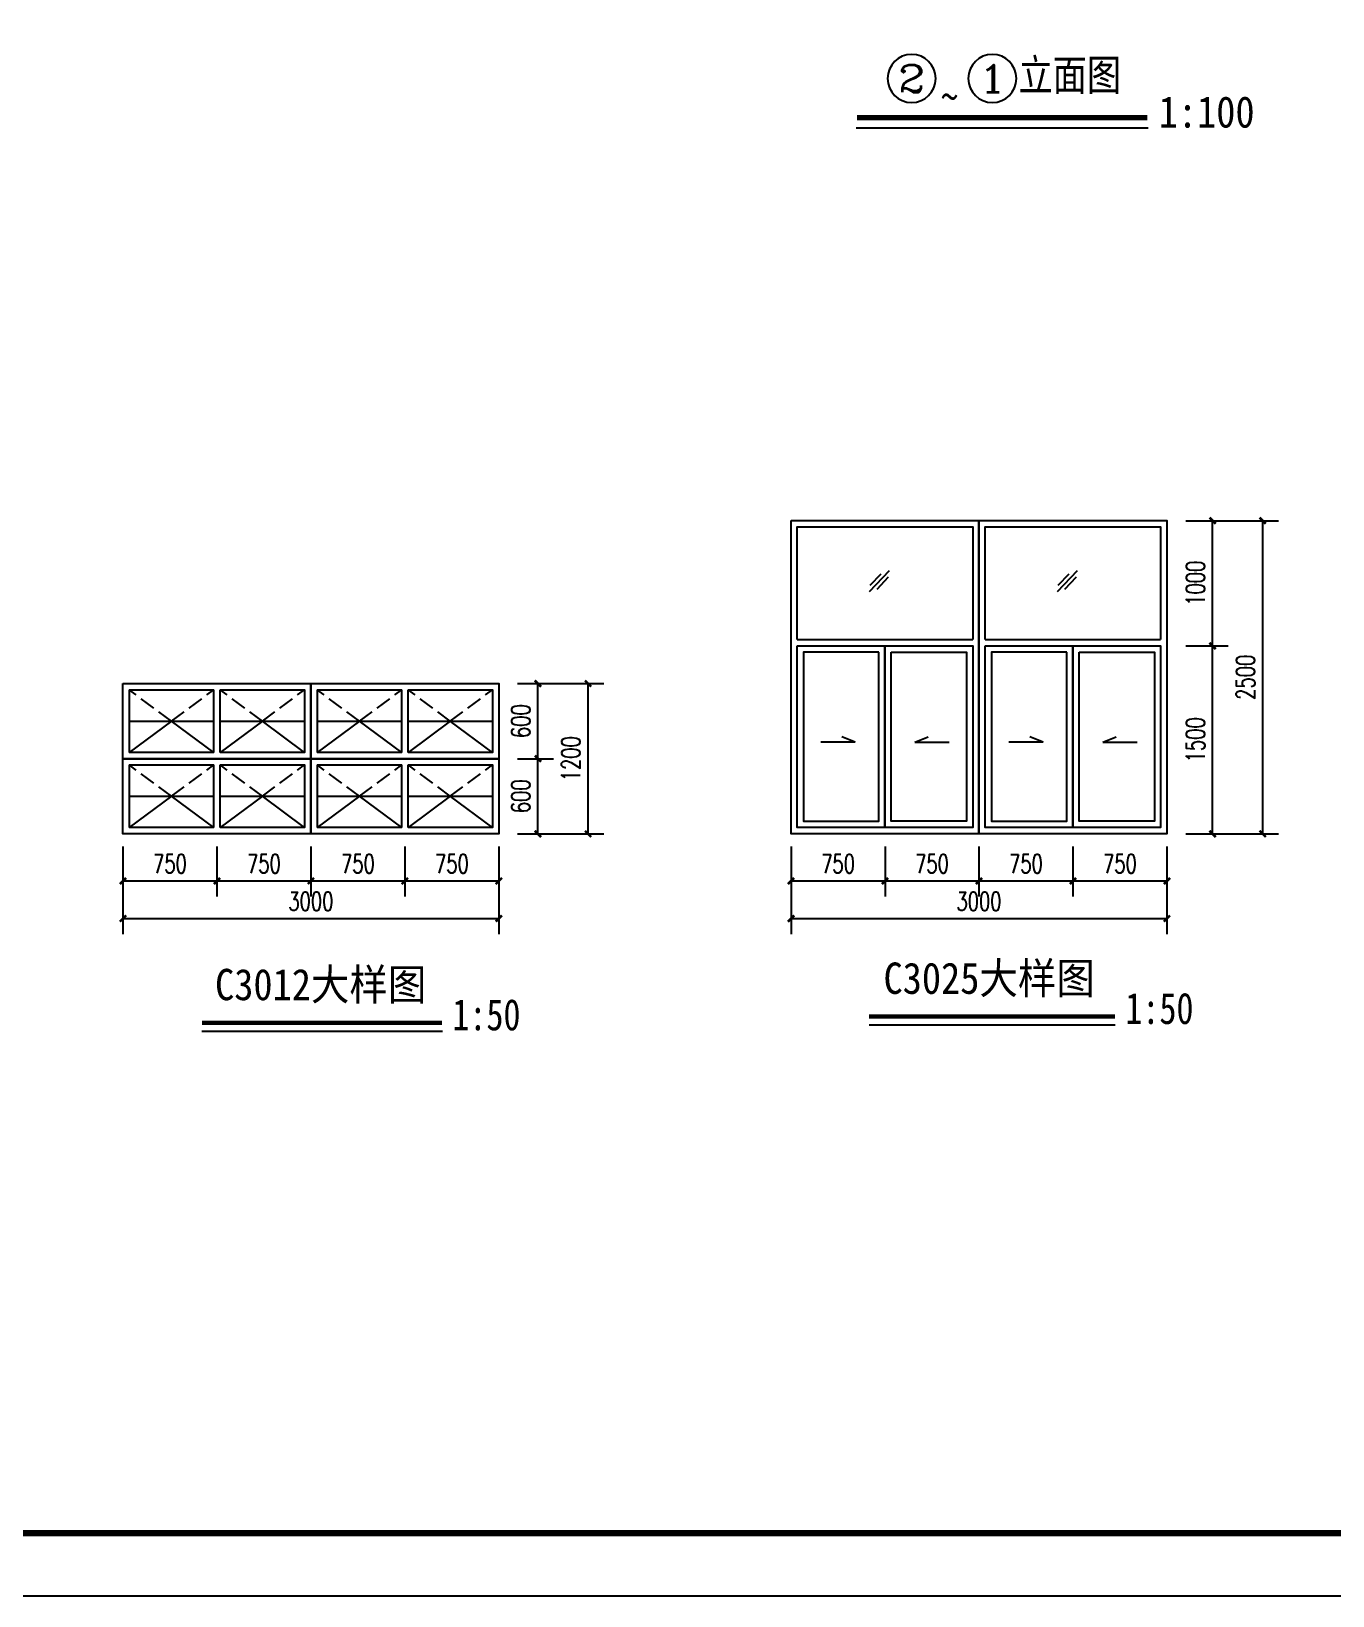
# Model space of a CAD drawing. Extents: x 4796190 to 4921527, y -485691 to -238224.
# Drawn here: x 4862067 to 4882840, y -485691 to -460715 of the extents above; entities that cross this region are included whole.
import ezdxf
from ezdxf.enums import TextEntityAlignment as Align

# ---------------------------------------------------------------- set-up
doc = ezdxf.new("R2010")
doc.units = 0
doc.header["$LTSCALE"] = 1000
doc.header["$MEASUREMENT"] = 0
doc.linetypes.add('DASH', pattern=[0.35, 0.25, -0.1])
doc.layers.get('0').update_dxf_attribs({"linetype": 'CONTINUOUS'})
doc.layers.get('Defpoints').update_dxf_attribs({"linetype": 'CONTINUOUS'})
for name, color, linetype in [('AXIS', 3, 'CONTINUOUS'), ('AXIS_TEXT', 7, 'CONTINUOUS'), ('E_WINDOW', 4, 'CONTINUOUS'), ('PUB_DIM', 3, 'CONTINUOUS'), ('PUB_TITLE', 4, 'CONTINUOUS'), ('WINDOW', 4, 'CONTINUOUS'), ('图名', 15, 'CONTINUOUS'), ('填充', 251, 'CONTINUOUS')]:
    doc.layers.add(name, color=color, linetype=linetype)
doc.styles.add('_TCH_AXIS', font='COMPLEX', dxfattribs={"bigfont": 'GBCBIG'})
doc.styles.add('_TCH_DIM_T3', font='SIMPLEX', dxfattribs={"width": 0.705882, "bigfont": 'GBCBIG'})
doc.styles.add('COMPLEX', font='COMPLEX')
doc.styles.add('宋体', font='', dxfattribs={"width": 0.7})
doc.styles.get('宋体').set_extended_font_data('SimSun')
doc.dimstyles.new('_TCH_ARCH&&100', dxfattribs={"dimtxt": 297.5, "dimasz": 100, "dimexe": 250, "dimexo": 300, "dimgap": 126.25, "dimtad": 1, "dimdec": 0, "dimzin": 0, "dimdsep": 46, "dimtxsty": '_TCH_DIM_T3', "dimblk": 'ARCHTICK', "dimcen": 0.09, "dimclrt": 7, "dimazin": 2, "dimtfac": 1, "dimtdec": 0, "dimtix": 1, "dimtmove": 2, "dimatfit": 3, "dimfxl": 0, "dimtolj": 1, "dimtzin": 0, "dimarcsym": 0})

# ---------------------------------------------------------------- blocks, each defined once
blk = doc.blocks.new('_ArchTick')
at = {"color": 0, "linetype": 'ByBlock', "const_width": 0.4}
blk.add_lwpolyline([(-0.5, -0.5), (0.5, 0.5)], dxfattribs=at)
blk = doc.blocks.new('*D32')
at = {"layer": 'Defpoints', "color": 0}
for p in [(4869830, -471128), (4870954, -471128), (4869830, -473528)]:
    blk.add_point(p, dxfattribs=at)
at = {"layer": 'PUB_DIM', "color": 0, "lineweight": -2}
for p, q in [((4870130, -471128), (4871204, -471128)), ((4870954, -473528), (4870954, -471128)), ((4870130, -473528), (4871204, -473528))]:
    blk.add_line(p, q, dxfattribs=at)
at = {"layer": 'PUB_DIM', "color": 0, "lineweight": -2, "xscale": 100, "yscale": 100, "zscale": 100}
for p, rotation in [((4870954, -471128), 90), ((4870954, -473528), 270)]:
    blk.add_blockref('_ArchTick', p, dxfattribs=dict(at, rotation=rotation))
at = {"layer": 'PUB_DIM', "color": 7, "insert": (4870679, -472328), "char_height": 297.5, "attachment_point": 5, "rotation": 90, "style": '_TCH_DIM_T3'}
blk.add_mtext('\\A1;1200', dxfattribs=at)
blk = doc.blocks.new('*D33')
at = {"layer": 'Defpoints', "color": 0}
for p in [(4869530, -471128), (4870154, -471128), (4869530, -472328)]:
    blk.add_point(p, dxfattribs=at)
at = {"layer": 'PUB_DIM', "color": 0, "lineweight": -2}
for p, q in [((4869830, -471128), (4870404, -471128)), ((4870154, -472328), (4870154, -471128)), ((4869830, -472328), (4870404, -472328))]:
    blk.add_line(p, q, dxfattribs=at)
at = {"layer": 'PUB_DIM', "color": 0, "lineweight": -2, "xscale": 100, "yscale": 100, "zscale": 100}
for p, rotation in [((4870154, -471128), 90), ((4870154, -472328), 270)]:
    blk.add_blockref('_ArchTick', p, dxfattribs=dict(at, rotation=rotation))
at = {"layer": 'PUB_DIM', "color": 7, "insert": (4869879, -471728), "char_height": 297.5, "attachment_point": 5, "rotation": 90, "style": '_TCH_DIM_T3'}
blk.add_mtext('\\A1;600', dxfattribs=at)
blk = doc.blocks.new('*D34')
at = {"layer": 'Defpoints', "color": 0}
for p in [(4869530, -472328), (4870154, -472328), (4869530, -473528)]:
    blk.add_point(p, dxfattribs=at)
at = {"layer": 'PUB_DIM', "color": 0, "lineweight": -2}
for p, q in [((4869830, -472328), (4870404, -472328)), ((4870154, -473528), (4870154, -472328)), ((4869830, -473528), (4870404, -473528))]:
    blk.add_line(p, q, dxfattribs=at)
at = {"layer": 'PUB_DIM', "color": 0, "lineweight": -2, "xscale": 100, "yscale": 100, "zscale": 100}
for p, rotation in [((4870154, -472328), 90), ((4870154, -473528), 270)]:
    blk.add_blockref('_ArchTick', p, dxfattribs=dict(at, rotation=rotation))
at = {"layer": 'PUB_DIM', "color": 7, "insert": (4869879, -472928), "char_height": 297.5, "attachment_point": 5, "rotation": 90, "style": '_TCH_DIM_T3'}
blk.add_mtext('\\A1;600', dxfattribs=at)
blk = doc.blocks.new('*D35')
at = {"layer": 'Defpoints', "color": 0}
for p in [(4868030, -473428), (4869530, -473428), (4869530, -474280)]:
    blk.add_point(p, dxfattribs=at)
at = {"layer": 'PUB_DIM', "color": 0, "lineweight": -2}
for p, q in [((4868030, -473728), (4868030, -474530)), ((4869530, -473728), (4869530, -474530)), ((4868030, -474280), (4869530, -474280))]:
    blk.add_line(p, q, dxfattribs=at)
at = {"layer": 'PUB_DIM', "color": 0, "lineweight": -2, "xscale": 100, "yscale": 100, "zscale": 100, "rotation": 180}
blk.add_blockref('_ArchTick', (4868030, -474280), dxfattribs=at)
at = {"layer": 'PUB_DIM', "color": 0, "lineweight": -2, "xscale": 100, "yscale": 100, "zscale": 100}
blk.add_blockref('_ArchTick', (4869530, -474280), dxfattribs=at)
at = {"layer": 'PUB_DIM', "color": 7, "insert": (4868780, -474005), "char_height": 297.5, "attachment_point": 5, "style": '_TCH_DIM_T3'}
blk.add_mtext('\\A1;750', dxfattribs=at)
blk = doc.blocks.new('*D36')
at = {"layer": 'Defpoints', "color": 0}
for p in [(4866530, -473428), (4868030, -473428), (4868030, -474280)]:
    blk.add_point(p, dxfattribs=at)
at = {"layer": 'PUB_DIM', "color": 0, "lineweight": -2}
for p, q in [((4866530, -473728), (4866530, -474530)), ((4868030, -473728), (4868030, -474530)), ((4866530, -474280), (4868030, -474280))]:
    blk.add_line(p, q, dxfattribs=at)
at = {"layer": 'PUB_DIM', "color": 0, "lineweight": -2, "xscale": 100, "yscale": 100, "zscale": 100, "rotation": 180}
blk.add_blockref('_ArchTick', (4866530, -474280), dxfattribs=at)
at = {"layer": 'PUB_DIM', "color": 0, "lineweight": -2, "xscale": 100, "yscale": 100, "zscale": 100}
blk.add_blockref('_ArchTick', (4868030, -474280), dxfattribs=at)
at = {"layer": 'PUB_DIM', "color": 7, "insert": (4867280, -474005), "char_height": 297.5, "attachment_point": 5, "style": '_TCH_DIM_T3'}
blk.add_mtext('\\A1;750', dxfattribs=at)
blk = doc.blocks.new('*D37')
at = {"layer": 'Defpoints', "color": 0}
for p in [(4865030, -473428), (4866530, -473428), (4866530, -474280)]:
    blk.add_point(p, dxfattribs=at)
at = {"layer": 'PUB_DIM', "color": 0, "lineweight": -2}
for p, q in [((4865030, -473728), (4865030, -474530)), ((4866530, -473728), (4866530, -474530)), ((4865030, -474280), (4866530, -474280))]:
    blk.add_line(p, q, dxfattribs=at)
at = {"layer": 'PUB_DIM', "color": 0, "lineweight": -2, "xscale": 100, "yscale": 100, "zscale": 100, "rotation": 180}
blk.add_blockref('_ArchTick', (4865030, -474280), dxfattribs=at)
at = {"layer": 'PUB_DIM', "color": 0, "lineweight": -2, "xscale": 100, "yscale": 100, "zscale": 100}
blk.add_blockref('_ArchTick', (4866530, -474280), dxfattribs=at)
at = {"layer": 'PUB_DIM', "color": 7, "insert": (4865780, -474005), "char_height": 297.5, "attachment_point": 5, "style": '_TCH_DIM_T3'}
blk.add_mtext('\\A1;750', dxfattribs=at)
blk = doc.blocks.new('*D38')
at = {"layer": 'Defpoints', "color": 0}
for p in [(4863530, -473428), (4865030, -473428), (4865030, -474280)]:
    blk.add_point(p, dxfattribs=at)
at = {"layer": 'PUB_DIM', "color": 0, "lineweight": -2}
for p, q in [((4863530, -473728), (4863530, -474530)), ((4865030, -473728), (4865030, -474530)), ((4863530, -474280), (4865030, -474280))]:
    blk.add_line(p, q, dxfattribs=at)
at = {"layer": 'PUB_DIM', "color": 0, "lineweight": -2, "xscale": 100, "yscale": 100, "zscale": 100, "rotation": 180}
blk.add_blockref('_ArchTick', (4863530, -474280), dxfattribs=at)
at = {"layer": 'PUB_DIM', "color": 0, "lineweight": -2, "xscale": 100, "yscale": 100, "zscale": 100}
blk.add_blockref('_ArchTick', (4865030, -474280), dxfattribs=at)
at = {"layer": 'PUB_DIM', "color": 7, "insert": (4864280, -474005), "char_height": 297.5, "attachment_point": 5, "style": '_TCH_DIM_T3'}
blk.add_mtext('\\A1;750', dxfattribs=at)
blk = doc.blocks.new('*D39')
at = {"layer": 'Defpoints', "color": 0}
for p in [(4863530, -473678), (4869530, -473678), (4869530, -474880)]:
    blk.add_point(p, dxfattribs=at)
at = {"layer": 'PUB_DIM', "color": 0, "lineweight": -2}
for p, q in [((4863530, -473978), (4863530, -475130)), ((4869530, -473978), (4869530, -475130)), ((4863530, -474880), (4869530, -474880))]:
    blk.add_line(p, q, dxfattribs=at)
at = {"layer": 'PUB_DIM', "color": 0, "lineweight": -2, "xscale": 100, "yscale": 100, "zscale": 100, "rotation": 180}
blk.add_blockref('_ArchTick', (4863530, -474880), dxfattribs=at)
at = {"layer": 'PUB_DIM', "color": 0, "lineweight": -2, "xscale": 100, "yscale": 100, "zscale": 100}
blk.add_blockref('_ArchTick', (4869530, -474880), dxfattribs=at)
at = {"layer": 'PUB_DIM', "color": 7, "insert": (4866530, -474605), "char_height": 297.5, "attachment_point": 5, "style": '_TCH_DIM_T3'}
blk.add_mtext('\\A1;3000', dxfattribs=at)
blk = doc.blocks.new('*D40')
at = {"layer": 'Defpoints', "color": 0}
for p in [(4878694, -473428), (4880194, -473428), (4880194, -474280)]:
    blk.add_point(p, dxfattribs=at)
at = {"layer": 'PUB_DIM', "color": 0, "lineweight": -2}
for p, q in [((4878694, -473728), (4878694, -474530)), ((4880194, -473728), (4880194, -474530)), ((4878694, -474280), (4880194, -474280))]:
    blk.add_line(p, q, dxfattribs=at)
at = {"layer": 'PUB_DIM', "color": 0, "lineweight": -2, "xscale": 100, "yscale": 100, "zscale": 100, "rotation": 180}
blk.add_blockref('_ArchTick', (4878694, -474280), dxfattribs=at)
at = {"layer": 'PUB_DIM', "color": 0, "lineweight": -2, "xscale": 100, "yscale": 100, "zscale": 100}
blk.add_blockref('_ArchTick', (4880194, -474280), dxfattribs=at)
at = {"layer": 'PUB_DIM', "color": 7, "insert": (4879444, -474005), "char_height": 297.5, "attachment_point": 5, "style": '_TCH_DIM_T3'}
blk.add_mtext('\\A1;750', dxfattribs=at)
blk = doc.blocks.new('*D41')
at = {"layer": 'Defpoints', "color": 0}
for p in [(4877194, -473428), (4878694, -473428), (4878694, -474280)]:
    blk.add_point(p, dxfattribs=at)
at = {"layer": 'PUB_DIM', "color": 0, "lineweight": -2}
for p, q in [((4877194, -473728), (4877194, -474530)), ((4878694, -473728), (4878694, -474530)), ((4877194, -474280), (4878694, -474280))]:
    blk.add_line(p, q, dxfattribs=at)
at = {"layer": 'PUB_DIM', "color": 0, "lineweight": -2, "xscale": 100, "yscale": 100, "zscale": 100, "rotation": 180}
blk.add_blockref('_ArchTick', (4877194, -474280), dxfattribs=at)
at = {"layer": 'PUB_DIM', "color": 0, "lineweight": -2, "xscale": 100, "yscale": 100, "zscale": 100}
blk.add_blockref('_ArchTick', (4878694, -474280), dxfattribs=at)
at = {"layer": 'PUB_DIM', "color": 7, "insert": (4877944, -474005), "char_height": 297.5, "attachment_point": 5, "style": '_TCH_DIM_T3'}
blk.add_mtext('\\A1;750', dxfattribs=at)
blk = doc.blocks.new('*D42')
at = {"layer": 'Defpoints', "color": 0}
for p in [(4875694, -473428), (4877194, -473428), (4877194, -474280)]:
    blk.add_point(p, dxfattribs=at)
at = {"layer": 'PUB_DIM', "color": 0, "lineweight": -2}
for p, q in [((4875694, -473728), (4875694, -474530)), ((4877194, -473728), (4877194, -474530)), ((4875694, -474280), (4877194, -474280))]:
    blk.add_line(p, q, dxfattribs=at)
at = {"layer": 'PUB_DIM', "color": 0, "lineweight": -2, "xscale": 100, "yscale": 100, "zscale": 100, "rotation": 180}
blk.add_blockref('_ArchTick', (4875694, -474280), dxfattribs=at)
at = {"layer": 'PUB_DIM', "color": 0, "lineweight": -2, "xscale": 100, "yscale": 100, "zscale": 100}
blk.add_blockref('_ArchTick', (4877194, -474280), dxfattribs=at)
at = {"layer": 'PUB_DIM', "color": 7, "insert": (4876444, -474005), "char_height": 297.5, "attachment_point": 5, "style": '_TCH_DIM_T3'}
blk.add_mtext('\\A1;750', dxfattribs=at)
blk = doc.blocks.new('*D43')
at = {"layer": 'Defpoints', "color": 0}
for p in [(4874194, -473428), (4875694, -473428), (4875694, -474280)]:
    blk.add_point(p, dxfattribs=at)
at = {"layer": 'PUB_DIM', "color": 0, "lineweight": -2}
for p, q in [((4874194, -473728), (4874194, -474530)), ((4875694, -473728), (4875694, -474530)), ((4874194, -474280), (4875694, -474280))]:
    blk.add_line(p, q, dxfattribs=at)
at = {"layer": 'PUB_DIM', "color": 0, "lineweight": -2, "xscale": 100, "yscale": 100, "zscale": 100, "rotation": 180}
blk.add_blockref('_ArchTick', (4874194, -474280), dxfattribs=at)
at = {"layer": 'PUB_DIM', "color": 0, "lineweight": -2, "xscale": 100, "yscale": 100, "zscale": 100}
blk.add_blockref('_ArchTick', (4875694, -474280), dxfattribs=at)
at = {"layer": 'PUB_DIM', "color": 7, "insert": (4874944, -474005), "char_height": 297.5, "attachment_point": 5, "style": '_TCH_DIM_T3'}
blk.add_mtext('\\A1;750', dxfattribs=at)
blk = doc.blocks.new('*D44')
at = {"layer": 'Defpoints', "color": 0}
for p in [(4880494, -468528), (4881723, -468528), (4880494, -473528)]:
    blk.add_point(p, dxfattribs=at)
at = {"layer": 'PUB_DIM', "color": 0, "lineweight": -2}
for p, q in [((4880794, -468528), (4881973, -468528)), ((4881723, -473528), (4881723, -468528)), ((4880794, -473528), (4881973, -473528))]:
    blk.add_line(p, q, dxfattribs=at)
at = {"layer": 'PUB_DIM', "color": 0, "lineweight": -2, "xscale": 100, "yscale": 100, "zscale": 100}
for p, rotation in [((4881723, -468528), 90), ((4881723, -473528), 270)]:
    blk.add_blockref('_ArchTick', p, dxfattribs=dict(at, rotation=rotation))
at = {"layer": 'PUB_DIM', "color": 7, "insert": (4881448, -471028), "char_height": 297.5, "attachment_point": 5, "rotation": 90, "style": '_TCH_DIM_T3'}
blk.add_mtext('\\A1;2500', dxfattribs=at)
blk = doc.blocks.new('*D45')
at = {"layer": 'Defpoints', "color": 0}
for p in [(4880194, -468528), (4880923, -468528), (4880194, -470527)]:
    blk.add_point(p, dxfattribs=at)
at = {"layer": 'PUB_DIM', "color": 0, "lineweight": -2}
for p, q in [((4880494, -468528), (4881173, -468528)), ((4880923, -470527), (4880923, -468528)), ((4880494, -470527), (4881173, -470527))]:
    blk.add_line(p, q, dxfattribs=at)
at = {"layer": 'PUB_DIM', "color": 0, "lineweight": -2, "xscale": 100, "yscale": 100, "zscale": 100}
for p, rotation in [((4880923, -468528), 90), ((4880923, -470527), 270)]:
    blk.add_blockref('_ArchTick', p, dxfattribs=dict(at, rotation=rotation))
at = {"layer": 'PUB_DIM', "color": 7, "insert": (4880648, -469527), "char_height": 297.5, "attachment_point": 5, "rotation": 90, "style": '_TCH_DIM_T3'}
blk.add_mtext('\\A1;1000', dxfattribs=at)
blk = doc.blocks.new('*D46')
at = {"layer": 'Defpoints', "color": 0}
for p in [(4880194, -470527), (4880923, -470527), (4880194, -473528)]:
    blk.add_point(p, dxfattribs=at)
at = {"layer": 'PUB_DIM', "color": 0, "lineweight": -2}
for p, q in [((4880494, -470527), (4881173, -470527)), ((4880923, -473528), (4880923, -470527)), ((4880494, -473528), (4881173, -473528))]:
    blk.add_line(p, q, dxfattribs=at)
at = {"layer": 'PUB_DIM', "color": 0, "lineweight": -2, "xscale": 100, "yscale": 100, "zscale": 100}
for p, rotation in [((4880923, -470527), 90), ((4880923, -473528), 270)]:
    blk.add_blockref('_ArchTick', p, dxfattribs=dict(at, rotation=rotation))
at = {"layer": 'PUB_DIM', "color": 7, "insert": (4880648, -472027), "char_height": 297.5, "attachment_point": 5, "rotation": 90, "style": '_TCH_DIM_T3'}
blk.add_mtext('\\A1;1500', dxfattribs=at)
blk = doc.blocks.new('*D47')
at = {"layer": 'Defpoints', "color": 0}
for p in [(4874194, -473678), (4880194, -473678), (4880194, -474880)]:
    blk.add_point(p, dxfattribs=at)
at = {"layer": 'PUB_DIM', "color": 0, "lineweight": -2}
for p, q in [((4874194, -473978), (4874194, -475130)), ((4880194, -473978), (4880194, -475130)), ((4874194, -474880), (4880194, -474880))]:
    blk.add_line(p, q, dxfattribs=at)
at = {"layer": 'PUB_DIM', "color": 0, "lineweight": -2, "xscale": 100, "yscale": 100, "zscale": 100, "rotation": 180}
blk.add_blockref('_ArchTick', (4874194, -474880), dxfattribs=at)
at = {"layer": 'PUB_DIM', "color": 0, "lineweight": -2, "xscale": 100, "yscale": 100, "zscale": 100}
blk.add_blockref('_ArchTick', (4880194, -474880), dxfattribs=at)
at = {"layer": 'PUB_DIM', "color": 7, "insert": (4877194, -474605), "char_height": 297.5, "attachment_point": 5, "style": '_TCH_DIM_T3'}
blk.add_mtext('\\A1;3000', dxfattribs=at)
blk = doc.blocks.new('_AXISO')
blk.add_circle((0, 0), 0.5)
at = {"layer": 'AXIS_TEXT', "style": 'COMPLEX', "width": 1.041667}
blk.add_attdef('A', text='', height=0.56, dxfattribs=at).set_placement((-0.25, -0.28), (0.25, -0.28), align=Align.FIT)

msp = doc.modelspace()

# ---------------------------------------------------------------- linework, layer by layer
at = {"layer": 'E_WINDOW'}
for p, q in [((4863630.1, -471227.5), (4863630.1, -472227.5)), ((4864980.1, -472227.5), (4864980.1, -471227.5)), ((4865080.1, -472227.5), (4865080.1, -471227.5)), ((4866630.1, -471227.5), (4866630.1, -472227.5)), ((4867980.1, -472227.5), (4867980.1, -471227.5)), ((4868080.1, -472227.5), (4868080.1, -471227.5)), ((4863630.1, -471727.5), (4864980.1, -471727.5)), ((4866630.1, -471727.5), (4867980.1, -471727.5)), ((4863630.1, -472427.5), (4863630.1, -473427.5)), ((4864980.1, -473427.5), (4864980.1, -472427.5)), ((4865080.1, -473427.5), (4865080.1, -472427.5)), ((4866630.1, -472427.5), (4866630.1, -473427.5)), ((4867980.1, -473427.5), (4867980.1, -472427.5)), ((4868080.1, -473427.5), (4868080.1, -472427.5)), ((4863630.1, -472927.5), (4864980.1, -472927.5)), ((4866630.1, -472927.5), (4867980.1, -472927.5))]:
    msp.add_line(p, q, dxfattribs=at)
for points in [[(4863530.1, -471127.5), (4866530.1, -471127.5), (4866530.1, -472327.5), (4863530.1, -472327.5)], [(4866530.1, -471127.5), (4869530.1, -471127.5), (4869530.1, -472327.5), (4866530.1, -472327.5)], [(4863530.1, -472327.5), (4866530.1, -472327.5), (4866530.1, -473527.5), (4863530.1, -473527.5)], [(4866530.1, -472327.5), (4869530.1, -472327.5), (4869530.1, -473527.5), (4866530.1, -473527.5)]]:
    msp.add_lwpolyline(points, close=True, dxfattribs=at)
for points in [[(4863630.1, -471227.5), (4864980.1, -471227.5)], [(4865080.1, -471227.5), (4866430.1, -471227.5), (4866430.1, -472227.5), (4865080.1, -472227.5)], [(4866630.1, -471227.5), (4867980.1, -471227.5)], [(4868080.1, -471227.5), (4869430.1, -471227.5), (4869430.1, -472227.5), (4868080.1, -472227.5)], [(4864980.1, -472227.5), (4863630.1, -472227.5)], [(4867980.1, -472227.5), (4866630.1, -472227.5)], [(4863630.1, -472427.5), (4864980.1, -472427.5)], [(4865080.1, -472427.5), (4866430.1, -472427.5), (4866430.1, -473427.5), (4865080.1, -473427.5)], [(4866630.1, -472427.5), (4867980.1, -472427.5)], [(4868080.1, -472427.5), (4869430.1, -472427.5), (4869430.1, -473427.5), (4868080.1, -473427.5)], [(4864980.1, -473427.5), (4863630.1, -473427.5)], [(4867980.1, -473427.5), (4866630.1, -473427.5)]]:
    msp.add_lwpolyline(points, dxfattribs=at)
at = {"layer": 'PUB_TITLE', "color": 4}
msp.add_lwpolyline([(4821277.2, -485690.7), (4905377.2, -485690.7), (4905377.2, -426290.7), (4821277.2, -426290.7)], close=True, dxfattribs=at)
at = {"layer": 'PUB_TITLE', "color": 4, "const_width": 100}
msp.add_lwpolyline([(4823777.2, -484690.7), (4904377.2, -484690.7), (4904377.2, -427290.7), (4823777.2, -427290.7)], close=True, dxfattribs=at)
at = {"layer": 'WINDOW'}
for p, q in [((4874293.7, -470427.5), (4877093.7, -470427.5)), ((4874293.7, -470527.5), (4877093.7, -470527.5)), ((4875693.7, -470527.5), (4875693.7, -473427.5)), ((4877293.7, -470427.5), (4880093.7, -470427.5)), ((4877293.7, -470527.5), (4880093.7, -470527.5)), ((4878693.7, -470527.5), (4878693.7, -473427.5))]:
    msp.add_line(p, q, dxfattribs=at)
for points in [[(4874193.7, -468527.5), (4877193.7, -468527.5), (4877193.7, -473527.5), (4874193.7, -473527.5)], [(4877193.7, -468527.5), (4880193.7, -468527.5), (4880193.7, -473527.5), (4877193.7, -473527.5)], [(4875693.7, -470527.5), (4877093.7, -470527.5), (4877093.7, -473427.5), (4875693.7, -473427.5)], [(4878693.7, -470527.5), (4880093.7, -470527.5), (4880093.7, -473427.5), (4878693.7, -473427.5)], [(4875593.7, -470627.5), (4874393.7, -470627.5), (4874393.7, -473327.5), (4875593.7, -473327.5)], [(4875793.7, -470627.5), (4876993.7, -470627.5), (4876993.7, -473327.5), (4875793.7, -473327.5)], [(4878593.7, -470627.5), (4877393.7, -470627.5), (4877393.7, -473327.5), (4878593.7, -473327.5)], [(4878793.7, -470627.5), (4879993.7, -470627.5), (4879993.7, -473327.5), (4878793.7, -473327.5)]]:
    msp.add_lwpolyline(points, close=True, dxfattribs=at)
for points in [[(4874293.7, -470427.5), (4874293.7, -468627.5), (4877093.7, -468627.5), (4877093.7, -470427.5)], [(4877293.7, -470427.5), (4877293.7, -468627.5), (4880093.7, -468627.5), (4880093.7, -470427.5)], [(4877093.7, -470527.5), (4877093.7, -473427.5), (4874293.7, -473427.5), (4874293.7, -470527.5)], [(4880093.7, -470527.5), (4880093.7, -473427.5), (4877293.7, -473427.5), (4877293.7, -470527.5)]]:
    msp.add_lwpolyline(points, dxfattribs=at)
at = {"layer": '图名'}
for p, q in [((4875236.2, -462255.2), (4879892.9, -462255.2)), ((4864790.3, -476677.1), (4868629.4, -476677.1)), ((4875440.4, -476576.2), (4879366.1, -476576.2))]:
    msp.add_line(p, q, dxfattribs=at)
for points, const_width in [([(4875248, -462095.4), (4879881.1, -462095.4)], 84), ([(4864790.3, -476544), (4868623.2, -476544)], 70), ([(4875440.4, -476443), (4879366.1, -476443)], 70)]:
    msp.add_lwpolyline(points, dxfattribs=dict(at, const_width=const_width))
at = {"layer": '填充'}
for p, q in [((4875448.6, -469658.3), (4875764.9, -469325.1)), ((4875459.6, -469559.6), (4875631.3, -469378.7)), ((4875566.3, -469621.5), (4875752, -469425.9)), ((4878448.6, -469658.3), (4878764.9, -469325.1)), ((4878459.6, -469559.6), (4878631.3, -469378.7)), ((4878566.3, -469621.5), (4878752, -469425.9)), ((4864305.1, -471727.5), (4863630.1, -472227.5)), ((4863630.1, -471727.5), (4864980.1, -471727.5)), ((4864980.1, -472227.5), (4864305.1, -471727.5)), ((4865755.1, -471727.5), (4865080.1, -472227.5)), ((4865080.1, -471727.5), (4866430.1, -471727.5)), ((4866430.1, -472227.5), (4865755.1, -471727.5)), ((4867305.1, -471727.5), (4866630.1, -472227.5)), ((4866630.1, -471727.5), (4867980.1, -471727.5)), ((4867980.1, -472227.5), (4867305.1, -471727.5)), ((4868755.1, -471727.5), (4868080.1, -472227.5)), ((4868080.1, -471727.5), (4869430.1, -471727.5)), ((4869430.1, -472227.5), (4868755.1, -471727.5)), ((4875216.9, -472064.3), (4875004.3, -471979.7)), ((4876170.5, -472064.3), (4876383.2, -471979.7)), ((4878216.9, -472064.3), (4878004.3, -471979.7)), ((4879170.5, -472064.3), (4879383.2, -471979.7)), ((4875216.9, -472064.3), (4874670, -472064.3)), ((4876170.5, -472064.3), (4876717.5, -472064.3)), ((4878216.9, -472064.3), (4877670, -472064.3)), ((4879170.5, -472064.3), (4879717.5, -472064.3)), ((4864305.1, -472927.5), (4863630.1, -473427.5)), ((4863630.1, -472927.5), (4864980.1, -472927.5)), ((4864980.1, -473427.5), (4864305.1, -472927.5)), ((4865755.1, -472927.5), (4865080.1, -473427.5)), ((4865080.1, -472927.5), (4866430.1, -472927.5)), ((4866430.1, -473427.5), (4865755.1, -472927.5)), ((4867305.1, -472927.5), (4866630.1, -473427.5)), ((4866630.1, -472927.5), (4867980.1, -472927.5)), ((4867980.1, -473427.5), (4867305.1, -472927.5)), ((4868755.1, -472927.5), (4868080.1, -473427.5)), ((4868080.1, -472927.5), (4869430.1, -472927.5)), ((4869430.1, -473427.5), (4868755.1, -472927.5))]:
    msp.add_line(p, q, dxfattribs=at)
at = {"layer": '填充', "linetype": 'DASH'}
for p, q in [((4864305.1, -471727.5), (4863630.1, -471227.5)), ((4864305.1, -471727.5), (4864980.1, -471227.5)), ((4865755.1, -471727.5), (4865080.1, -471227.5)), ((4865755.1, -471727.5), (4866430.1, -471227.5)), ((4867305.1, -471727.5), (4866630.1, -471227.5)), ((4867305.1, -471727.5), (4867980.1, -471227.5)), ((4868755.1, -471727.5), (4868080.1, -471227.5)), ((4868755.1, -471727.5), (4869430.1, -471227.5)), ((4864305.1, -472927.5), (4863630.1, -472427.5)), ((4864305.1, -472927.5), (4864980.1, -472427.5)), ((4865755.1, -472927.5), (4865080.1, -472427.5)), ((4865755.1, -472927.5), (4866430.1, -472427.5)), ((4867305.1, -472927.5), (4866630.1, -472427.5)), ((4867305.1, -472927.5), (4867980.1, -472427.5)), ((4868755.1, -472927.5), (4868080.1, -472427.5)), ((4868755.1, -472927.5), (4869430.1, -472427.5))]:
    msp.add_line(p, q, dxfattribs=at)

# ---------------------------------------------------------------- block references
at = {"layer": 'AXIS'}
ref = msp.add_blockref('_AXISO', (4876119.3, -461468.4), dxfattribs=dict(at, xscale=-768, yscale=768, zscale=768))
ref.add_attrib('A', '2', dxfattribs={"layer": 'AXIS_TEXT', "height": 434.4, "style": '_TCH_AXIS', "width": 1.5}).set_placement((4875902, -461685.6), (4876336.5, -461685.6), align=Align.FIT)
ref = msp.add_blockref('_AXISO', (4877407.5, -461468.4), dxfattribs=dict(at, xscale=-768, yscale=768, zscale=768))
ref.add_attrib('A', '1', dxfattribs={"layer": 'AXIS_TEXT', "height": 434.4, "style": '_TCH_AXIS', "width": 2.333333}).set_placement((4877190.3, -461685.6), (4877624.7, -461685.6), align=Align.FIT)

# ---------------------------------------------------------------- texts
at = {"layer": '图名', "style": '宋体'}
for s, width, p in [('立面图', 0.8, (4877825.7, -461662.5)), ('~', 0.8, (4876587.7, -462009.8)), ('1:100', 0.9, (4880063, -462252.1)), ('C3025大样图', 0.9, (4875670.2, -476082.2)), ('C3012大样图', 0.9, (4864999.9, -476183.2)), ('1:50', 0.8, (4868786.9, -476664.1)), ('1:50', 0.8, (4879529.8, -476563.1))]:
    msp.add_text(s, height=500, dxfattribs=dict(at, width=width)).set_placement(p)

# ---------------------------------------------------------------- dimensions: what is measured, and where the dimension line sits
at = {"layer": 'PUB_DIM'}
for p1, p2, distance, text, picture, middle in [((4880193.7, -470527.1), (4880193.7, -468527.5), -728.9, '1000', '*D45', (4880647.7, -469527.3)), ((4880493.7, -473527.5), (4880493.7, -468527.5), -1228.9, '2500', '*D44', (4881447.7, -471027.5)), ((4880193.7, -473527.5), (4880193.7, -470527.1), -728.9, '1500', '*D46', (4880647.7, -472027.3)), ((4869530.1, -472327.5), (4869530.1, -471127.5), -623.9, '600', '*D33', (4869879, -471727.5)), ((4869830.1, -473527.5), (4869830.1, -471127.5), -1123.9, '1200', '*D32', (4870679, -472327.5)), ((4869530.1, -473527.5), (4869530.1, -472327.5), -623.9, '600', '*D34', (4869879, -472927.5)), ((4863530.1, -473427.5), (4865030.1, -473427.5), -852.6, '750', '*D38', (4864280.1, -474005.1)), ((4865030.1, -473427.5), (4866530.1, -473427.5), -852.6, '750', '*D37', (4865780.1, -474005.1)), ((4866530.1, -473427.5), (4868030.1, -473427.5), -852.6, '750', '*D36', (4867280.1, -474005.1)), ((4868030.1, -473427.5), (4869530.1, -473427.5), -852.6, '750', '*D35', (4868780.1, -474005.1)), ((4874193.7, -473427.5), (4875693.7, -473427.5), -852.6, '750', '*D43', (4874943.7, -474005.1)), ((4875693.7, -473427.5), (4877193.7, -473427.5), -852.6, '750', '*D42', (4876443.7, -474005.1)), ((4877193.7, -473427.5), (4878693.7, -473427.5), -852.6, '750', '*D41', (4877943.7, -474005.1)), ((4878693.7, -473427.5), (4880193.7, -473427.5), -852.6, '750', '*D40', (4879443.7, -474005.1)), ((4863530.1, -473677.7), (4869530.1, -473677.7), -1202.4, '3000', '*D39', (4866530.1, -474605.1)), ((4874193.7, -473677.7), (4880193.7, -473677.7), -1202.4, '3000', '*D47', (4877193.7, -474605.1))]:
    dim = msp.add_aligned_dim(p1=p1, p2=p2, distance=distance, text=text, dimstyle='_TCH_ARCH&&100', dxfattribs=at)
    dim.commit()
    dim.dimension.update_dxf_attribs({"geometry": picture, "text_midpoint": middle})

doc.saveas('drawing.dxf')
